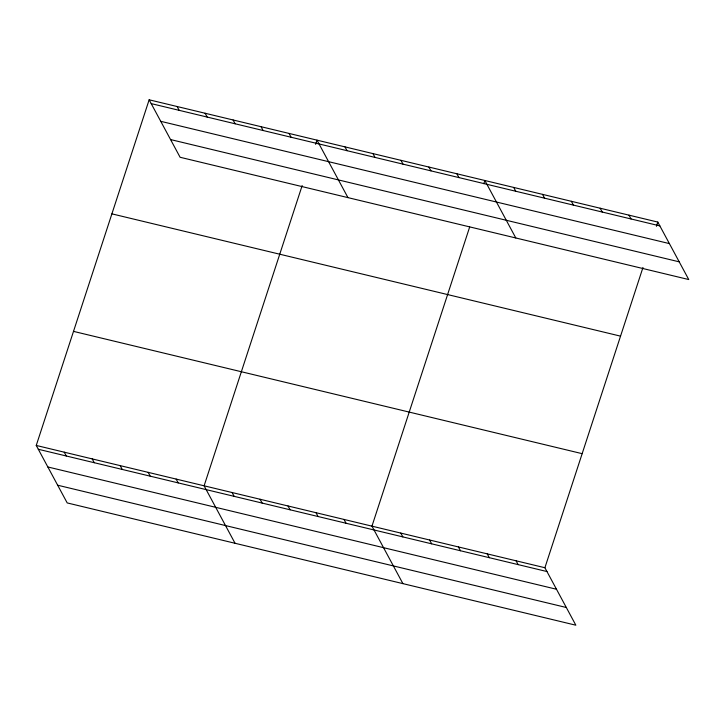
<?xml version="1.0" encoding="UTF-8"?>
<svg xmlns="http://www.w3.org/2000/svg" width="725" height="725" viewBox="0 0 725 725"><rect width="100%" height="100%" fill="white"/><g stroke="black" fill="none" stroke-linecap="round" stroke-linejoin="round"><path stroke-width="1.09" d="M642.966 267.489L544.901 567.729L575.849 625.204L67.198 502.923L36.25 445.449L149.151 99.796L657.802 222.077L688.75 279.551L180.099 157.271L149.151 99.796M302.171 185.564L204.106 485.804L235.054 543.279M315.62 144.375L317.006 140.152L347.955 197.626M469.682 226.97L371.961 526.151L402.91 583.625M483.829 183.67L484.862 180.498L515.81 237.972M656.424 226.3L657.802 222.077M151.208 103.612L659.859 225.892M160.742 121.32L669.393 243.6M170.556 139.562L679.216 261.843M111.895 213.857L620.546 336.146M73.506 331.379L582.166 453.669M36.25 445.449L544.901 567.729M38.307 449.264L546.958 571.545M47.841 466.972L556.492 589.253M57.665 485.215L566.316 607.496M628.983 215.153L631.031 218.968M600.155 208.22L602.212 212.035M571.336 201.287L573.384 205.112M542.508 194.363L544.566 198.179M513.681 187.431L515.738 191.246M456.886 173.773L458.943 177.598M428.91 167.049L430.967 170.864M400.934 160.325L402.991 164.14M372.958 153.6L375.015 157.416M344.982 146.876L347.039 150.691M289.03 133.427L291.087 137.243M516.082 560.797L518.139 564.621M261.054 126.694L263.112 130.518M487.254 553.873L489.312 557.688M233.078 119.969L235.136 123.794M458.436 546.94L460.493 550.755M205.102 113.245L207.16 117.06M429.608 540.016L431.665 543.832M177.127 106.521L179.184 110.336M400.789 533.083L402.846 536.899M343.985 519.426L346.042 523.242M316.009 512.702L318.067 516.517M288.033 505.978L290.091 509.793M260.058 499.253L262.115 503.068M232.082 492.529L234.139 496.344M176.13 479.071L178.187 482.895M148.154 472.347L150.211 476.171M120.178 465.622L122.235 469.438M92.202 458.898L94.259 462.713M64.226 452.173L66.283 455.989"/></g></svg>
